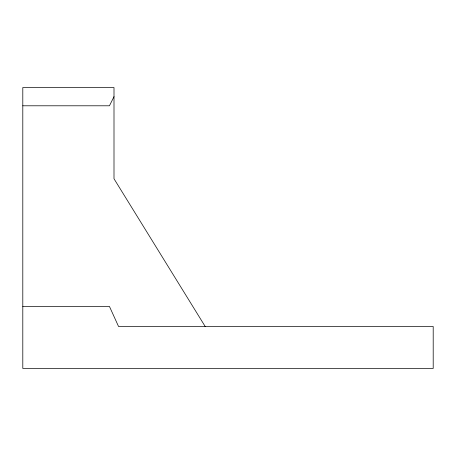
<?xml version="1.0" encoding="UTF-8"?>
<svg xmlns="http://www.w3.org/2000/svg" width="456" height="456" viewBox="0 0 456 456"><rect width="100%" height="100%" fill="white"/><g stroke="black" fill="none" stroke-linecap="round" stroke-linejoin="round"><path stroke-width="0.68" d="M114 96.672L109.44 105.792L22.8 105.792M22.8 306.432L109.44 306.432L118.56 326.496L433.2 326.496L433.2 368.448L22.8 368.448L22.8 87.552L114 87.552L114 178.752L205.2 326.496"/></g></svg>
